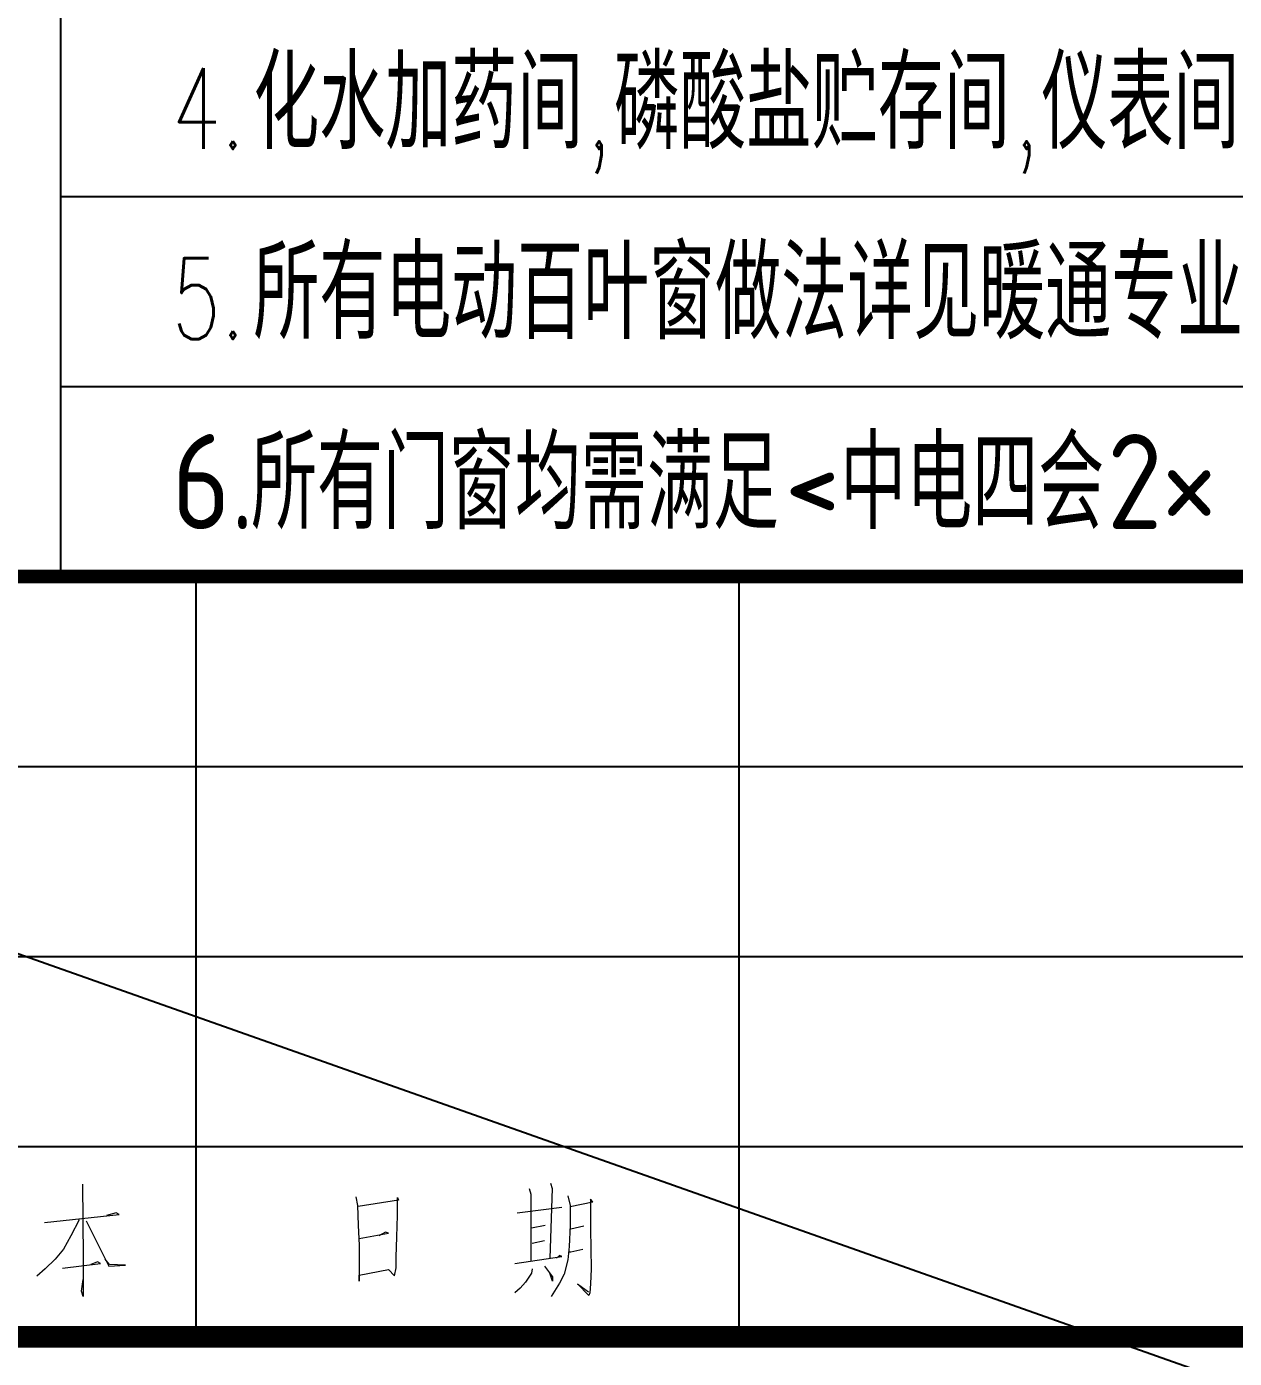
# Model space of a CAD drawing. Extents: x 238398 to 585159, y -66832 to 191977.
# Drawn here: x 439972 to 442197, y -64359 to -61907 of the extents above; entities that cross this region are included whole.
import ezdxf
from ezdxf.enums import TextEntityAlignment as Align

# ---------------------------------------------------------------- set-up
doc = ezdxf.new("R2010")
doc.units = 0
doc.header["$LTSCALE"] = 1000
doc.header["$MEASUREMENT"] = 0
doc.layers.get('0').update_dxf_attribs({"color": 8})
for name, color, linetype in [('-人员定位', 6, 'Continuous'), ('PUB_TAB', 8, 'Continuous'), ('Version', 8, 'Continuous')]:
    doc.layers.add(name, color=color, linetype=linetype)
doc.styles.add('_TCH_WDTABLE', font='SIMPLEX', dxfattribs={"bigfont": 'GBCBIG'})
doc.styles.get("Standard").update_dxf_attribs({"font": 'gbenor.shx', "bigfont": 'gbcbig.shx'})
doc.styles.add('TK', font='GEDITXT.SHX', dxfattribs={"width": 0.85, "height": 3.5, "bigfont": 'hztxt1.shx'})

# ---------------------------------------------------------------- blocks, each defined once
blk = doc.blocks.new('GEDI_TQ_2012')
at = {"color": 2, "const_width": 0.8}
blk.add_lwpolyline([(-180, 40), (0, 40)], dxfattribs=at)
blk = doc.blocks.new('GEDI_Version_2012')
at = {"layer": 'Version', "color": 2}
for p, q in [((0, 28), (-180, 28)), ((-165, 0), (-165, 28)), ((-145, 0), (-145, 28)), ((0, 21), (-180, 21)), ((0, 14), (-180, 14)), ((0, 7), (-180, 7)), ((0, 0), (-180, 0))]:
    blk.add_line(p, q, dxfattribs=at)
at = {"layer": 'Version', "color": 7, "lineweight": 0}
for points in [[(-169.19, 5.624), (-169.16, 2.931), (-169.16, 1.487), (-169.22, 1.681), (-169.16, 2.108)], [(-152.729, 5.462), (-152.669, 5.26), (-152.669, 2.806)], [(-151.951, 5.657), (-151.891, 5.462), (-151.973, 2.903)], [(-159.112, 5.163), (-159.052, 4.834), (-159.029, 4.115), (-158.999, 3.36), (-158.999, 3.262), (-158.999, 2.739), (-158.999, 2.05), (-158.999, 2.275), (-157.915, 2.477), (-157.69, 2.245), (-157.63, 2.537), (-157.63, 2.933), (-157.608, 3.689), (-157.578, 4.474), (-157.578, 5.133), (-157.548, 5.036), (-159.029, 4.804)], [(-151.307, 5.2), (-151.225, 4.834), (-151.225, 4.115), (-151.255, 3.33), (-151.307, 2.836), (-151.449, 2.312), (-151.614, 1.983), (-151.921, 1.489)], [(-151.225, 4.804), (-150.387, 4.968), (-150.469, 5.066), (-150.469, 4.048), (-150.469, 3.981), (-150.447, 2.507), (-150.469, 1.953), (-150.499, 1.624), (-150.529, 1.527), (-150.948, 1.953), (-150.552, 1.654)], [(-170.582, 4.21), (-167.828, 4.509), (-167.941, 4.569), (-168.3, 4.472)], [(-153.178, 4.572), (-151.532, 4.774)], [(-169.302, 4.307), (-169.609, 3.716), (-169.886, 3.23), (-170.193, 2.863), (-170.559, 2.504), (-170.866, 2.242)], [(-169.055, 4.277), (-168.217, 2.601), (-167.604, 2.639), (-168.188, 2.669), (-168.352, 2.863)], [(-152.647, 4.018), (-152.145, 4.115)], [(-151.195, 3.981), (-150.724, 4.085)], [(-158.999, 3.622), (-157.915, 3.816), (-158.027, 3.853), (-158.274, 3.719)], [(-152.617, 3.457), (-152.168, 3.554)], [(-153.26, 2.701), (-151.532, 2.963), (-151.614, 3.001), (-151.726, 2.903)], [(-151.255, 3.128), (-151.195, 3.128), (-150.754, 3.232)], [(-169.916, 2.534), (-168.524, 2.699), (-168.636, 2.766), (-168.883, 2.669)], [(-152.617, 2.507), (-152.647, 2.342), (-152.871, 2.013), (-153.066, 1.788), (-153.26, 1.624)], [(-152.168, 2.604), (-151.868, 2.215), (-151.868, 2.05), (-151.973, 2.342)]]:
    blk.add_lwpolyline(points, dxfattribs=at)
blk = doc.blocks.new('CEEC_TK_A1')
for name, p in [('GEDI_Version_2012', (831, 50)), ('GEDI_TQ_2012', (831, 10))]:
    blk.add_blockref(name, p)
at = {"style": 'TK', "width": 0.85}
for tag, height, p in [('PROJECTNAME', 4.75, (776, 44)), ('PHASE', 4, (818, 44)), ('DRAWINGNAME', 4.75, (786, 31))]:
    blk.add_attdef(tag, text='', height=height, dxfattribs=at).set_placement(p, align=Align.MIDDLE_CENTER)
for tag, p, height in [('APPROVE', (663, 32.75), 3.5), ('DESIGN', (708, 32.75), 3.5), ('REVIEW1', (663, 25.75), 3.5), ('DRAW', (708, 25.75), 3.5), ('REVIEW2', (663, 18.75), 3.5), ('PROPORTION', (708, 18.75), 3.5), ('DRAWINGNUMBER', (758, 18.5), 4), ('CHECK', (663, 11.75), 3.5), ('DATE', (708, 11.75), 3.5), ('VERSION', (824, 11.75), 3.5)]:
    blk.add_attdef(tag, p, '', height=height, dxfattribs=at)

msp = doc.modelspace()

# ---------------------------------------------------------------- linework, layer by layer
at = {"layer": '-人员定位'}
msp.add_line((364934.5, -37119.8), (449034.5, -66819.8), dxfattribs=at)
at = {"layer": 'PUB_TAB', "color": 4, "const_width": 25}
msp.add_lwpolyline([(439534.5, -62919.8), (448534.5, -62919.8), (448534.5, -54169.8), (439534.5, -54169.8)], close=True, dxfattribs=at)
at = {"layer": 'PUB_TAB', "color": 4}
for points in [[(440034.5, -54519.8), (440034.5, -62919.8)], [(440034.5, -62219.8), (448534.5, -62219.8)], [(440034.5, -62569.8), (448534.5, -62569.8)]]:
    msp.add_lwpolyline(points, dxfattribs=at)
at = {"layer": 'PUB_TAB'}
msp.add_lwpolyline([(440169.8, -62919.8), (448368.7, -62919.8)], dxfattribs=at)

# ---------------------------------------------------------------- block references
at = {"xscale": 50, "yscale": 50, "zscale": 50}
msp.add_blockref('CEEC_TK_A1', (406984.5, -66819.8), dxfattribs=at)

# ---------------------------------------------------------------- texts
at = {"layer": 'PUB_TAB', "style": '_TCH_WDTABLE'}
for s, height, p in [('化水加药间', 168.79, (440389.8, -62132.3)), ('磷酸盐贮存间', 168.79, (441054.1, -62132.3)), ('仪表间', 168.79, (441841.4, -62132.3)), ('所有电动百叶窗做法详见暖通专业图纸', 168.794, (440389.8, -62482.3))]:
    msp.add_text(s, height=height, dxfattribs=at).set_placement(p)
at = {"layer": 'PUB_TAB', "style": '_TCH_WDTABLE', "width": 0.705882}
for s, height, p in [('4.', 148.75, (440239.8, -62132.3)), (',', 148.8, (441004.1, -62132.3)), (',', 148.8, (441791.4, -62132.3)), ('5.', 148.75, (440239.8, -62482.3))]:
    msp.add_text(s, height=height, dxfattribs=at).set_placement(p)
at = {"layer": 'PUB_TAB'}
for s, height, p in [('所有门窗均需满足', 168.79, (440385.6, -62832.3)), ('中电四会', 168.79, (441470.7, -62832.3)), ('6.', 175, (440239.8, -62832.3)), ('2', 175, (441962.2, -62832.3)), ('<', 175, (441368.6, -62832.3)), ('×', 168.8, (442064.2, -62832.3))]:
    msp.add_text(s, height=height, dxfattribs=at).set_placement(p)

doc.saveas('drawing.dxf')
